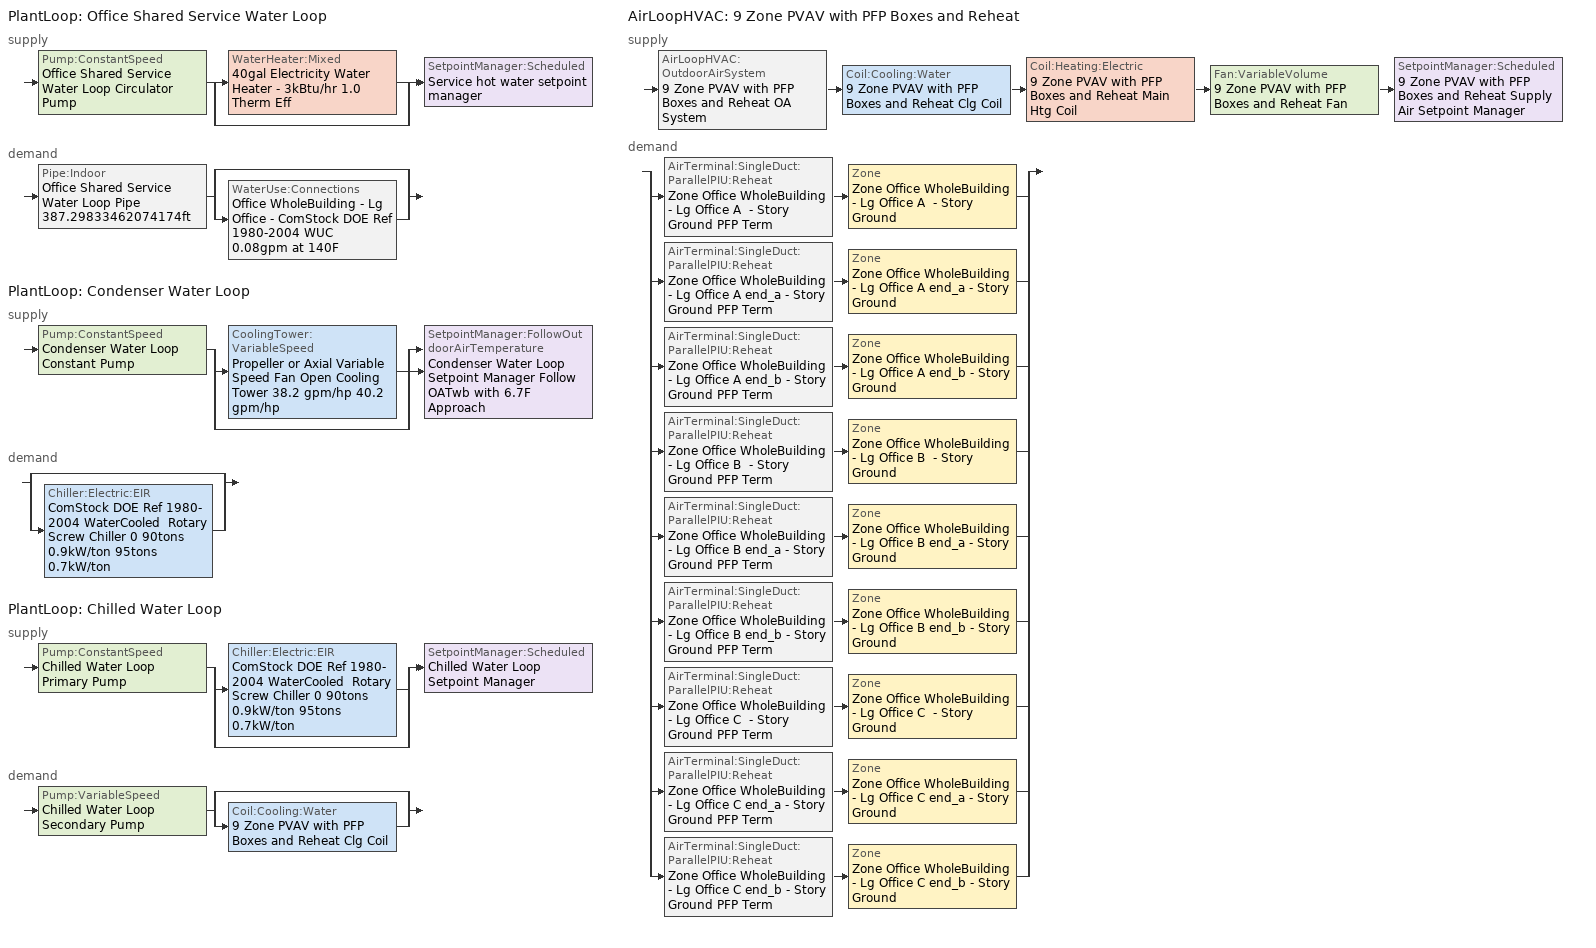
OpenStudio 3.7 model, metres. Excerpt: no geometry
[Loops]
PlantLoop 'Office Shared Service Water Loop'
 supply: Pump:ConstantSpeed 'Office Shared Service Water Loop Circulator Pump' > split
  | WaterHeater:Mixed '40gal Electricity Water Heater - 3kBtu/hr 1.0 Therm Eff'
  | bypass
  join > SetpointManager:Scheduled 'Service hot water setpoint manager'
 demand: Pipe:Indoor 'Office Shared Service Water Loop Pipe 387.29833462074174ft' > split
  | bypass
  | WaterUse:Connections 'Office WholeBuilding - Lg Office - ComStock DOE Ref 1980-2004 WUC 0.08gpm at 140F'
PlantLoop 'Condenser Water Loop'
 supply: Pump:ConstantSpeed 'Condenser Water Loop Constant Pump' > split
  | CoolingTower:VariableSpeed 'Propeller or Axial Variable Speed Fan Open Cooling Tower 38.2 gpm/hp 40.2 gpm/hp'
  | bypass
  join > SetpointManager:FollowOutdoorAirTemperature 'Condenser Water Loop Setpoint Manager Follow OATwb with 6.7F Approach'
 demand: split
  | bypass
  | Chiller:Electric:EIR 'ComStock DOE Ref 1980-2004 WaterCooled  Rotary Screw Chiller 0 90tons 0.9kW/ton 95tons 0.7kW/ton'
PlantLoop 'Chilled Water Loop'
 supply: Pump:ConstantSpeed 'Chilled Water Loop Primary Pump' > split
  | Chiller:Electric:EIR 'ComStock DOE Ref 1980-2004 WaterCooled  Rotary Screw Chiller 0 90tons 0.9kW/ton 95tons 0.7kW/ton'
  | bypass
  join > SetpointManager:Scheduled 'Chilled Water Loop Setpoint Manager'
 demand: Pump:VariableSpeed 'Chilled Water Loop Secondary Pump' > split
  | bypass
  | Coil:Cooling:Water '9 Zone PVAV with PFP Boxes and Reheat Clg Coil'
AirLoopHVAC '9 Zone PVAV with PFP Boxes and Reheat'
 supply: AirLoopHVAC:OutdoorAirSystem '9 Zone PVAV with PFP Boxes and Reheat OA System' > Coil:Cooling:Water '9 Zone PVAV with PFP Boxes and Reheat Clg Coil' > Coil:Heating:Electric '9 Zone PVAV with PFP Boxes and Reheat Main Htg Coil' > Fan:VariableVolume '9 Zone PVAV with PFP Boxes and Reheat Fan' > SetpointManager:Scheduled '9 Zone PVAV with PFP Boxes and Reheat Supply Air Setpoint Manager'
 demand: split
  | AirTerminal:SingleDuct:ParallelPIU:Reheat 'Zone Office WholeBuilding - Lg Office A  - Story Ground PFP Term' > Zone 'Zone Office WholeBuilding - Lg Office A  - Story Ground'
  | AirTerminal:SingleDuct:ParallelPIU:Reheat 'Zone Office WholeBuilding - Lg Office A end_a - Story Ground PFP Term' > Zone 'Zone Office WholeBuilding - Lg Office A end_a - Story Ground'
  | AirTerminal:SingleDuct:ParallelPIU:Reheat 'Zone Office WholeBuilding - Lg Office A end_b - Story Ground PFP Term' > Zone 'Zone Office WholeBuilding - Lg Office A end_b - Story Ground'
  | AirTerminal:SingleDuct:ParallelPIU:Reheat 'Zone Office WholeBuilding - Lg Office B  - Story Ground PFP Term' > Zone 'Zone Office WholeBuilding - Lg Office B  - Story Ground'
  | AirTerminal:SingleDuct:ParallelPIU:Reheat 'Zone Office WholeBuilding - Lg Office B end_a - Story Ground PFP Term' > Zone 'Zone Office WholeBuilding - Lg Office B end_a - Story Ground'
  | AirTerminal:SingleDuct:ParallelPIU:Reheat 'Zone Office WholeBuilding - Lg Office B end_b - Story Ground PFP Term' > Zone 'Zone Office WholeBuilding - Lg Office B end_b - Story Ground'
  | AirTerminal:SingleDuct:ParallelPIU:Reheat 'Zone Office WholeBuilding - Lg Office C  - Story Ground PFP Term' > Zone 'Zone Office WholeBuilding - Lg Office C  - Story Ground'
  | AirTerminal:SingleDuct:ParallelPIU:Reheat 'Zone Office WholeBuilding - Lg Office C end_a - Story Ground PFP Term' > Zone 'Zone Office WholeBuilding - Lg Office C end_a - Story Ground'
  | AirTerminal:SingleDuct:ParallelPIU:Reheat 'Zone Office WholeBuilding - Lg Office C end_b - Story Ground PFP Term' > Zone 'Zone Office WholeBuilding - Lg Office C end_b - Story Ground'
[SizingPeriod:DesignDay] Barometric Pressure {Pa}=98710; Rain Indicator=No; Snow Indicator=No; Day of Month=21; Daylight Saving Time Indicator=No; Humidity Condition Type=Wetbulb; Dry-Bulb Temperature Range Modifier Type=DefaultMultipliers
Name | Maximum Dry-Bulb Temperature {C} | Daily Dry-Bulb Temperature Range {deltaC} | Wind Speed {m/s} | Wind Direction {deg} | Sky Clearness | Month | Day Type | Wetbulb or DewPoint at Maximum Dry-Bulb {C} | Solar Model Indicator | ASHRAE Clear Sky Optical Depth for Beam Irradiance | ASHRAE Clear Sky Optical Depth for Diffuse Irradiance
Fort Worth Alliance Ann Htg 99% Condns DB 1 | -3 | 0 | 3.2 | 0 | 0 | 1 | WinterDesignDay | -3 | ASHRAEClearSky
Fort Worth Alliance Ann Htg 99.6% Condns DB 1 | -5.3 | 0 | 3.2 | 0 | 0 | 1 | WinterDesignDay | -5.3 | ASHRAEClearSky
Fort Worth Alliance Ann Htg Wind 99% Condns WS=>MCDB 1 | 11.3 | 0 | 10.9 | 0 | 0 | 1 | WinterDesignDay | 11.3 | ASHRAEClearSky
Fort Worth Alliance April .4% Condns DB=>MCWB 1 | 32.1 | 11.9 | 4.2 | 170 |  | 4 | SummerDesignDay | 19.7 | ASHRAETau | 0.366 | 2.379
Fort Worth Alliance April .4% Condns WB=>MCDB 1 | 27.7 | 11.9 | 4.2 | 170 |  | 4 | SummerDesignDay | 23.5 | ASHRAETau | 0.366 | 2.379
Fort Worth Alliance August .4% Condns DB=>MCWB 1 | 41.1 | 12 | 4.2 | 170 |  | 8 | SummerDesignDay | 23.4 | ASHRAETau | 0.383 | 2.405
Fort Worth Alliance August .4% Condns WB=>MCDB 1 | 34.4 | 12 | 4.2 | 170 |  | 8 | SummerDesignDay | 26 | ASHRAETau | 0.383 | 2.405
Fort Worth Alliance December .4% Condns DB=>MCWB 1 | 25.9 | 11.9 | 4.2 | 170 |  | 12 | SummerDesignDay | 15.6 | ASHRAETau | 0.333 | 2.57
Fort Worth Alliance December .4% Condns WB=>MCDB 1 | 22 | 11.9 | 4.2 | 170 |  | 12 | SummerDesignDay | 19 | ASHRAETau | 0.333 | 2.57
Fort Worth Alliance February .4% Condns DB=>MCWB 1 | 27.3 | 11.8 | 4.2 | 170 |  | 2 | SummerDesignDay | 15.4 | ASHRAETau | 0.327 | 2.571
Fort Worth Alliance February .4% Condns WB=>MCDB 1 | 23 | 11.8 | 4.2 | 170 |  | 2 | SummerDesignDay | 19.4 | ASHRAETau | 0.327 | 2.571
Fort Worth Alliance January .4% Condns DB=>MCWB 1 | 26 | 12.1 | 4.2 | 170 |  | 1 | SummerDesignDay | 15 | ASHRAETau | 0.33 | 2.587
Fort Worth Alliance January .4% Condns WB=>MCDB 1 | 21.4 | 12.1 | 4.2 | 170 |  | 1 | SummerDesignDay | 18.9 | ASHRAETau | 0.33 | 2.587
Fort Worth Alliance July .4% Condns DB=>MCWB 1 | 40.1 | 11.6 | 4.2 | 170 |  | 7 | SummerDesignDay | 23.5 | ASHRAETau | 0.402 | 2.328
Fort Worth Alliance July .4% Condns WB=>MCDB 1 | 35.3 | 11.6 | 4.2 | 170 |  | 7 | SummerDesignDay | 26.4 | ASHRAETau | 0.402 | 2.328
Fort Worth Alliance June .4% Condns DB=>MCWB 1 | 37.9 | 11 | 4.2 | 170 |  | 6 | SummerDesignDay | 23.8 | ASHRAETau | 0.383 | 2.349
Fort Worth Alliance June .4% Condns WB=>MCDB 1 | 34 | 11 | 4.2 | 170 |  | 6 | SummerDesignDay | 26.6 | ASHRAETau | 0.383 | 2.349
Fort Worth Alliance March .4% Condns DB=>MCWB 1 | 29.1 | 11.8 | 4.2 | 170 |  | 3 | SummerDesignDay | 18.4 | ASHRAETau | 0.357 | 2.431
Fort Worth Alliance March .4% Condns WB=>MCDB 1 | 26.7 | 11.8 | 4.2 | 170 |  | 3 | SummerDesignDay | 20.9 | ASHRAETau | 0.357 | 2.431
Fort Worth Alliance May .4% Condns DB=>MCWB 1 | 35.9 | 10.7 | 4.2 | 170 |  | 5 | SummerDesignDay | 22.5 | ASHRAETau | 0.372 | 2.372
Fort Worth Alliance May .4% Condns WB=>MCDB 1 | 31.6 | 10.7 | 4.2 | 170 |  | 5 | SummerDesignDay | 25.6 | ASHRAETau | 0.372 | 2.372
Fort Worth Alliance November .4% Condns DB=>MCWB 1 | 28 | 11.9 | 4.2 | 170 |  | 11 | SummerDesignDay | 18.4 | ASHRAETau | 0.338 | 2.578
Fort Worth Alliance November .4% Condns WB=>MCDB 1 | 25.2 | 11.9 | 4.2 | 170 |  | 11 | SummerDesignDay | 21.3 | ASHRAETau | 0.338 | 2.578
Fort Worth Alliance October .4% Condns DB=>MCWB 1 | 33 | 12.6 | 4.2 | 170 |  | 10 | SummerDesignDay | 21 | ASHRAETau | 0.36 | 2.494
Fort Worth Alliance October .4% Condns WB=>MCDB 1 | 28.5 | 12.6 | 4.2 | 170 |  | 10 | SummerDesignDay | 24.1 | ASHRAETau | 0.36 | 2.494
Fort Worth Alliance September .4% Condns DB=>MCWB 1 | 38.9 | 12.3 | 4.2 | 170 |  | 9 | SummerDesignDay | 23.1 | ASHRAETau | 0.372 | 2.465
Fort Worth Alliance September .4% Condns WB=>MCDB 1 | 32.9 | 12.3 | 4.2 | 170 |  | 9 | SummerDesignDay | 25.5 | ASHRAETau | 0.372 | 2.465
[Construction]
Copper pipe 0.75in type L with 0.5in fiberglass batt: Fiberglass batt 0.5in, Copper pipe 0.75in type L
[Material] Roughness=Smooth; Thermal Absorptance=0.9; Solar Absorptance=0.7; Visible Absorptance=0.7
Name | Thickness {m} | Conductivity {W/m-K} | Density {kg/m3} | Specific Heat {J/kg-K}
Copper pipe 0.75in type L | 0.001143 | 386 | 8906.27 | 385.1856
Fiberglass batt 0.5in | 0.0127 | 0.0663448 | 11.2129 | 837.36
[Sizing:Zone] Zone Cooling Design Supply Air Temperature Input Method=SupplyAirTemperature; Zone Cooling Design Supply Air Temperature {C}=12.7778; Zone Cooling Design Supply Air Temperature Difference {deltaC}=11.11; Zone Heating Design Supply Air Temperature Input Method=SupplyAirTemperature; Zone Heating Design Supply Air Temperature {C}=40; Zone Heating Design Supply Air Temperature Difference {deltaC}=11.11; Zone Cooling Design Supply Air Humidity Ratio {kg-H2O/kg-air}=0.0085; Zone Heating Design Supply Air Humidity Ratio {kg-H2O/kg-air}=0.008; Cooling Design Air Flow Method=DesignDay; Heating Design Air Flow Method=DesignDay; Account for Dedicated Outdoor Air System=No; Dedicated Outdoor Air System Control Strategy=NeutralSupplyAir; Dedicated Outdoor Air Low Setpoint Temperature for Design {C}=autosize; Dedicated Outdoor Air High Setpoint Temperature for Design {C}=autosize; Zone Load Sizing Method=Sensible Load Only No Latent Load; Zone Latent Cooling Design Supply Air Humidity Ratio Input Method=HumidityRatioDifference; Zone Cooling Design Supply Air Humidity Ratio Difference {kgWater/kgDryAir}=0.005; Zone Latent Heating Design Supply Air Humidity Ratio Input Method=HumidityRatioDifference; Zone Humidification Design Supply Air Humidity Ratio Difference {kgWater/kgDryAir}=0.005
Zone Office WholeBuilding - Lg Office A end_a - Story Ground; Zone Office WholeBuilding - Lg Office B end_a - Story Ground; Zone Office WholeBuilding - Lg Office C end_a - Story Ground; Zone Office WholeBuilding - Lg Office A  - Story Ground; Zone Office WholeBuilding - Lg Office B  - Story Ground; Zone Office WholeBuilding - Lg Office C  - Story Ground; Zone Office WholeBuilding - Lg Office A end_b - Story Ground; Zone Office WholeBuilding - Lg Office B end_b - Story Ground; Zone Office WholeBuilding - Lg Office C end_b - Story Ground
[Zone equipment]
Zone Office WholeBuilding - Lg Office A end_a - Story Ground: Zone Office WholeBuilding - Lg Office A end_a - Story Ground PFP Term
Zone Office WholeBuilding - Lg Office B end_a - Story Ground: Zone Office WholeBuilding - Lg Office B end_a - Story Ground PFP Term
Zone Office WholeBuilding - Lg Office C end_a - Story Ground: Zone Office WholeBuilding - Lg Office C end_a - Story Ground PFP Term
Zone Office WholeBuilding - Lg Office A  - Story Ground: Zone Office WholeBuilding - Lg Office A  - Story Ground PFP Term
Zone Office WholeBuilding - Lg Office B  - Story Ground: Zone Office WholeBuilding - Lg Office B  - Story Ground PFP Term
Zone Office WholeBuilding - Lg Office C  - Story Ground: Zone Office WholeBuilding - Lg Office C  - Story Ground PFP Term
Zone Office WholeBuilding - Lg Office A end_b - Story Ground: Zone Office WholeBuilding - Lg Office A end_b - Story Ground PFP Term
Zone Office WholeBuilding - Lg Office B end_b - Story Ground: Zone Office WholeBuilding - Lg Office B end_b - Story Ground PFP Term
Zone Office WholeBuilding - Lg Office C end_b - Story Ground: Zone Office WholeBuilding - Lg Office C end_b - Story Ground PFP Term
[WaterUse:Connections]
Office WholeBuilding - Lg Office - ComStock DOE Ref 1980-2004 WUC 0.08gpm at 140F: Drain Water Heat Exchanger Type=None; Drain Water Heat Exchanger Destination=Plant; Water Use Equipment Name 1=Office WholeBuilding - Lg Office - ComStock DOE Ref 1980-2004 Service Water Use 0.08gpm at 140F
[WaterUse:Equipment:Definition]
Office WholeBuilding - Lg Office - ComStock DOE Ref 1980-2004 Service Water Use Def 0.08gpm: Peak Flow Rate {m3/s}=5.0536e-06; Target Temperature Schedule=Mixed Water At Faucet Temp - 140F; Sensible Fraction Schedule=Fraction Sensible - 0.2; Latent Fraction Schedule=Fraction Latent - 0.05
[WaterUse:Equipment]
Office WholeBuilding - Lg Office - ComStock DOE Ref 1980-2004 Service Water Use 0.08gpm at 140F: Water Use Equipment Definition=Office WholeBuilding - Lg Office - ComStock DOE Ref 1980-2004 Service Water Use Def 0.08gpm; Flow Rate Fraction Schedule=OfficeLarge BLDG_SWH_SCH
[PlantLoop] Glycol Concentration=0; Plant Loop Volume {m3}=Autocalculate; Load Distribution Scheme=Optimal
Name | Maximum Loop Temperature {C} | Minimum Loop Temperature {C} | Common Pipe Simulation
Office Shared Service Water Loop | 60 | 10
Condenser Water Loop | 80 | 5
Chilled Water Loop | 40 | 1 | CommonPipe
[Sizing:Plant]
Name | Loop Type | Design Loop Exit Temperature {C} | Loop Design Temperature Difference {deltaC} | Sizing Option | Zone Timesteps in Averaging Window | Coincident Sizing Factor Mode
Office Shared Service Water Loop | Heating | 60 | 5 | NonCoincident | 1 | None
Condenser Water Loop | Condenser | 29.4444 | 5.55556 | Coincident | 6 | GlobalCoolingSizingFactor
Chilled Water Loop | Cooling | 6.66667 | 5.61111 | NonCoincident | 1 | None
[SetpointManager:Scheduled] Control Variable=Temperature
Name | Schedule | Setpoint Node or NodeList
Service hot water setpoint manager | Service Water Loop Temp - 140F | Office Shared Service Water Loop Supply Outlet Node
Chilled Water Loop Setpoint Manager | Chilled Water Loop Temp - 44F | Chilled Water Loop Supply Outlet Node
9 Zone PVAV with PFP Boxes and Reheat Supply Air Setpoint Manager | Supply Air Temp - 55.0F | 9 Zone PVAV with PFP Boxes and Reheat Supply Outlet Node
[Pump:ConstantSpeed] Rated Flow Rate {m3/s}=autosize; Rated Power Consumption {W}=autosize; Fraction of Motor Inefficiencies to Fluid Stream=0; Pump Control Type=Intermittent; Design Power Sizing Method=PowerPerFlowPerPressure; Design Electric Power per Unit Flow Rate {W/(m3/s)}=348701.1; Design Shaft Power per Unit Flow Rate per Unit Head {W-s/m3-Pa}=1.28205
Name | Rated Pump Head {Pa} | Motor Efficiency
Office Shared Service Water Loop Circulator Pump | 29890.7 | 0.7
Condenser Water Loop Constant Pump | 148557 | 0.917
Chilled Water Loop Primary Pump | 44836 | 0.865
[WaterHeater:Mixed]
40gal Electricity Water Heater - 3kBtu/hr 1.0 Therm Eff: Tank Volume {m3}=0.151416; Setpoint Temperature Schedule=Service Water Loop Temp - 140F; Deadband Temperature Difference {deltaC}=2; Maximum Temperature Limit {C}=60; Heater Control Type=Cycle; Heater Maximum Capacity {W}=843; Heater Fuel Type=Electricity; Heater Thermal Efficiency=1; Off Cycle Parasitic Fuel Consumption Rate {W}=0; Off Cycle Parasitic Fuel Type=Electricity; Off Cycle Parasitic Heat Fraction to Tank=0; On Cycle Parasitic Fuel Consumption Rate {W}=0; On Cycle Parasitic Fuel Type=Electricity; On Cycle Parasitic Heat Fraction to Tank=0; Ambient Temperature Indicator=Schedule; Ambient Temperature Schedule=Water Heater Ambient Temp Schedule - 70.0f; Off Cycle Loss Coefficient to Ambient Temperature {W/K}=1.87331; On Cycle Loss Coefficient to Ambient Temperature {W/K}=1.87331; Use Side Effectiveness=1; Source Side Effectiveness=1; Use Side Design Flow Rate {m3/s}=autosize; Source Side Design Flow Rate {m3/s}=autosize; Indirect Water Heating Recovery Time {hr}=1.5; Source Side Flow Control Mode=IndirectHeatPrimarySetpoint
[WaterHeater:Sizing]
40gal Electricity Water Heater - 3kBtu/hr 1.0 Therm Eff: Design Mode=PeakDraw; Time Storage Can Meet Peak Draw {hr}=0.538503; Time for Tank Recovery {hr}=0; Nominal Tank Volume for Autosizing Plant Connections {m3}=1
[Pipe:Indoor]
Office Shared Service Water Loop Pipe 387.29833462074174ft: Construction=Copper pipe 0.75in type L with 0.5in fiberglass batt; Environment Type=Schedule; Ambient Temperature Schedule=Temporary Pipe Indoor Ambient Temp 95.0F; Ambient Air Velocity Schedule=Office Shared Service Water Loop Piping Air Velocity - 0.67mph; Pipe Inside Diameter {m}=0.019939; Pipe Length {m}=118.049
[SetpointManager:FollowOutdoorAirTemperature]
Condenser Water Loop Setpoint Manager Follow OATwb with 6.7F Approach: Control Variable=Temperature; Reference Temperature Type=OutdoorAirWetBulb; Offset Temperature Difference {deltaC}=3.74444; Maximum Setpoint Temperature {C}=29.4444; Minimum Setpoint Temperature {C}=21.1111; Setpoint Node or NodeList=Condenser Water Loop Supply Outlet Node
[CoolingTower:VariableSpeed]
Propeller or Axial Variable Speed Fan Open Cooling Tower 38.2 gpm/hp 40.2 gpm/hp: Model Type=CoolToolsCrossFlow; Design Inlet Air Wet-Bulb Temperature {C}=25.7; Design Approach Temperature {deltaC}=3.74444; Design Range Temperature {deltaC}=5.55556; Design Water Flow Rate {m3/s}=autosize; Design Air Flow Rate {m3/s}=autosize; Design Fan Power {W}=6993.62; Fan Power Ratio Function of Air Flow Rate Ratio Curve=VSD-TWR-FAN-FPLR; Minimum Air Flow Rate Ratio=0.2; Fraction of Tower Capacity in Free Convection Regime=0.125; Basin Heater Capacity {W/K}=0; Basin Heater Setpoint Temperature {C}=2; Evaporation Loss Mode=SaturatedExit; Evaporation Loss Factor {percent/K}=0.2; Drift Loss Percent {percent}=0.008; Blowdown Calculation Mode=ConcentrationRatio; Blowdown Concentration Ratio=3; Number of Cells=1; Cell Control=MaximalCell; Sizing Factor=1
[Pump:VariableSpeed]
Chilled Water Loop Secondary Pump: Rated Pump Head {Pa}=134508; Motor Efficiency=0.895; Fraction of Motor Inefficiencies to Fluid Stream=0; Coefficient 1 of the Part Load Performance Curve=0; Coefficient 2 of the Part Load Performance Curve=0.5726; Coefficient 3 of the Part Load Performance Curve=-0.301; Coefficient 4 of the Part Load Performance Curve=0.7347; Pump Control Type=Intermittent; Skin Loss Radiative Fraction=0.5; Design Power Sizing Method=PowerPerFlowPerPressure; Design Electric Power per Unit Flow Rate {W/(m3/s)}=348701.1; Design Shaft Power per Unit Flow Rate per Unit Head {W-s/m3-Pa}=1.28205; Design Minimum Flow Rate Fraction=0
[Chiller:Electric:EIR]
ComStock DOE Ref 1980-2004 WaterCooled  Rotary Screw Chiller 0 90tons 0.9kW/ton 95tons 0.7kW/ton: Reference Capacity {W}=Autosize; Reference COP {W/W}=4.88472; Reference Leaving Chilled Water Temperature {C}=6.66667; Reference Entering Condenser Fluid Temperature {C}=35; Reference Chilled Water Flow Rate {m3/s}=Autosize; Cooling Capacity Function of Temperature Curve=ChlrWtrPosDispPathAAllQRatio_fTchwsTcwsSI; Electric Input to Cooling Output Ratio Function of Temperature Curve=ChlrWtrPosDispPathAAllEIRRatio_fTchwsTcwsSI; Electric Input to Cooling Output Ratio Function of Part Load Ratio Curve=ChlrWtrPosDispPathAAllEIRRatio_fQRatio; Minimum Part Load Ratio=0.15; Maximum Part Load Ratio=1; Optimum Part Load Ratio=1; Minimum Unloading Ratio=0.25; Condenser Type=WaterCooled; Leaving Chilled Water Lower Temperature Limit {C}=2.22222; Chiller Flow Mode=ConstantFlow; Design Heat Recovery Water Flow Rate {m3/s}=Autosize; Sizing Factor=1; Basin Heater Capacity {W/K}=0; Basin Heater Setpoint Temperature {C}=10; Condenser Heat Recovery Relative Capacity Fraction=1
[AirLoopHVAC]
9 Zone PVAV with PFP Boxes and Reheat: Availability Schedule=9 Zone PVAV with PFP Boxes and Reheat_constant_night_fan_schedule; Design Supply Air Flow Rate {m3/s}=autosize; Design Return Air Flow Fraction of Supply Air Flow=1
[Sizing:System]
9 Zone PVAV with PFP Boxes and Reheat: Type of Load to Size On=Sensible; Design Outdoor Air Flow Rate {m3/s}=Autosize; Central Heating Maximum System Air Flow Ratio=0.3; Preheat Design Temperature {C}=7.22222; Preheat Design Humidity Ratio {kg-H2O/kg-Air}=0.008; Precool Design Temperature {C}=12.7778; Precool Design Humidity Ratio {kg-H2O/kg-Air}=0.008; Central Cooling Design Supply Air Temperature {C}=12.7778; Central Heating Design Supply Air Temperature {C}=12.7778; Sizing Option=Coincident; 100% Outdoor Air in Cooling=No; 100% Outdoor Air in Heating=No; Central Cooling Design Supply Air Humidity Ratio {kg-H2O/kg-Air}=0.0085; Central Heating Design Supply Air Humidity Ratio {kg-H2O/kg-Air}=0.008; Cooling Design Air Flow Method=DesignDay; Heating Design Air Flow Method=DesignDay; System Outdoor Air Method=ZoneSum; Zone Maximum Outdoor Air Fraction=1; Cooling Supply Air Flow Rate Per Floor Area {m3/s-m2}=0.00996765; Cooling Fraction of Autosized Cooling Supply Air Flow Rate=1; Cooling Supply Air Flow Rate Per Unit Cooling Capacity {m3/s-W}=3.94755e-05; Heating Supply Air Flow Rate Per Floor Area {m3/s-m2}=0.00996765; Heating Fraction of Autosized Heating Supply Air Flow Rate=1; Heating Fraction of Autosized Cooling Supply Air Flow Rate=1; Heating Supply Air Flow Rate Per Unit Heating Capacity {m3/s-W}=3.15882e-05; Cooling Design Capacity Method=CoolingDesignCapacity; Cooling Design Capacity {W}=autosize; Cooling Design Capacity Per Floor Area {W/m2}=234.7; Fraction of Autosized Cooling Design Capacity=1; Heating Design Capacity Method=HeatingDesignCapacity; Heating Design Capacity {W}=autosize; Heating Design Capacity Per Floor Area {W/m2}=157; Fraction of Autosized Heating Design Capacity=1; Central Cooling Capacity Control Method=OnOff; Occupant Diversity=autosize
[Fan:VariableVolume]
9 Zone PVAV with PFP Boxes and Reheat Fan: Availability Schedule=Always On Discrete; Fan Total Efficiency=0.61425; Pressure Rise {Pa}=1389.92; Maximum Flow Rate {m3/s}=Autosize; Fan Power Minimum Flow Rate Input Method=Fraction; Fan Power Minimum Flow Fraction=0.25; Fan Power Minimum Air Flow Rate {m3/s}=0; Motor Efficiency=0.945; Motor In Airstream Fraction=1; Fan Power Coefficient 1=0.04076; Fan Power Coefficient 2=0.0881; Fan Power Coefficient 3=-0.0729; Fan Power Coefficient 4=0.9437; Fan Power Coefficient 5=0
[Coil:Heating:Electric] Availability Schedule=Always On Discrete; Efficiency=1
9 Zone PVAV with PFP Boxes and Reheat Main Htg Coil; Zone Office WholeBuilding - Lg Office A  - Story Ground Electric Reheat Coil; Zone Office WholeBuilding - Lg Office A end_a - Story Ground Electric Reheat Coil; Zone Office WholeBuilding - Lg Office A end_b - Story Ground Electric Reheat Coil; Zone Office WholeBuilding - Lg Office B  - Story Ground Electric Reheat Coil; Zone Office WholeBuilding - Lg Office B end_a - Story Ground Electric Reheat Coil; Zone Office WholeBuilding - Lg Office B end_b - Story Ground Electric Reheat Coil; Zone Office WholeBuilding - Lg Office C  - Story Ground Electric Reheat Coil; Zone Office WholeBuilding - Lg Office C end_a - Story Ground Electric Reheat Coil; Zone Office WholeBuilding - Lg Office C end_b - Story Ground Electric Reheat Coil
[Coil:Cooling:Water]
9 Zone PVAV with PFP Boxes and Reheat Clg Coil: Availability Schedule=Always On Discrete; Design Inlet Water Temperature {C}=Autosize; Heat Exchanger Configuration=CrossFlow
[Controller:WaterCoil]
9 Zone PVAV with PFP Boxes and Reheat Clg Coil Controller: Water Coil=9 Zone PVAV with PFP Boxes and Reheat Clg Coil; Action=Reverse; Minimum Actuated Flow {m3/s}=0
[Controller:OutdoorAir]
9 Zone PVAV with PFP Boxes and Reheat OA Controller: Minimum Outdoor Air Flow Rate {m3/s}=autosize; Maximum Outdoor Air Flow Rate {m3/s}=Autosize; Economizer Control Type=DifferentialEnthalpy; Economizer Control Action Type=ModulateFlow; Lockout Type=LockoutWithHeating; Minimum Limit Type=FixedMinimum; Minimum Outdoor Air Schedule=9 Zone PVAV with PFP Boxes and Reheat_night_ventcycle_schedule; Controller Mechanical Ventilation=9 Zone PVAV with PFP Boxes and Reheat Vent Controller; High Humidity Control=No; Heat Recovery Bypass Control Type=BypassWhenOAFlowGreaterThanMinimum; Economizer Operation Staging=InterlockedWithMechanicalCooling
[Controller:MechanicalVentilation]
9 Zone PVAV with PFP Boxes and Reheat Vent Controller: Availability Schedule=Always On Discrete; System Outdoor Air Method=ZoneSum
[AirLoopHVAC:OutdoorAirSystem]
9 Zone PVAV with PFP Boxes and Reheat OA System: Controller=9 Zone PVAV with PFP Boxes and Reheat OA Controller
[AvailabilityManager:NightCycle]
Availability Manager Night Cycle 1: Applicability Schedule=Always On Discrete; Control Type=CycleOnAnyCoolingOrHeatingZone; Thermostat Tolerance {deltaC}=1; Cycling Run Time {s}=3600
[Fan:ConstantVolume] Availability Schedule=9 Zone PVAV with PFP Boxes and Reheat_constant_night_fan_schedule; Fan Total Efficiency=0.4675; Pressure Rise {Pa}=0; Maximum Flow Rate {m3/s}=AutoSize; Motor Efficiency=0.85; Motor In Airstream Fraction=1
Zone Office WholeBuilding - Lg Office A  - Story Ground PFP Term Fan; Zone Office WholeBuilding - Lg Office A end_a - Story Ground PFP Term Fan; Zone Office WholeBuilding - Lg Office A end_b - Story Ground PFP Term Fan; Zone Office WholeBuilding - Lg Office B  - Story Ground PFP Term Fan; Zone Office WholeBuilding - Lg Office B end_a - Story Ground PFP Term Fan; Zone Office WholeBuilding - Lg Office B end_b - Story Ground PFP Term Fan; Zone Office WholeBuilding - Lg Office C  - Story Ground PFP Term Fan; Zone Office WholeBuilding - Lg Office C end_a - Story Ground PFP Term Fan; Zone Office WholeBuilding - Lg Office C end_b - Story Ground PFP Term Fan
[AirTerminal:SingleDuct:ParallelPIU:Reheat] Availability Schedule=Always On Discrete; Maximum Primary Air Flow Rate {m3/s}=Autosize; Maximum Secondary Air Flow Rate {m3/s}=Autosize; Minimum Primary Air Flow Fraction=Autosize; Fan On Flow Fraction=Autosize; Maximum Hot Water or Steam Flow Rate {m3/s}=Autosize; Minimum Hot Water or Steam Flow Rate {m3/s}=0; Convergence Tolerance=0.001
Name | Fan | Reheat Coil
Zone Office WholeBuilding - Lg Office A  - Story Ground PFP Term | Zone Office WholeBuilding - Lg Office A  - Story Ground PFP Term Fan | Zone Office WholeBuilding - Lg Office A  - Story Ground Electric Reheat Coil
Zone Office WholeBuilding - Lg Office A end_a - Story Ground PFP Term | Zone Office WholeBuilding - Lg Office A end_a - Story Ground PFP Term Fan | Zone Office WholeBuilding - Lg Office A end_a - Story Ground Electric Reheat Coil
Zone Office WholeBuilding - Lg Office A end_b - Story Ground PFP Term | Zone Office WholeBuilding - Lg Office A end_b - Story Ground PFP Term Fan | Zone Office WholeBuilding - Lg Office A end_b - Story Ground Electric Reheat Coil
Zone Office WholeBuilding - Lg Office B  - Story Ground PFP Term | Zone Office WholeBuilding - Lg Office B  - Story Ground PFP Term Fan | Zone Office WholeBuilding - Lg Office B  - Story Ground Electric Reheat Coil
Zone Office WholeBuilding - Lg Office B end_a - Story Ground PFP Term | Zone Office WholeBuilding - Lg Office B end_a - Story Ground PFP Term Fan | Zone Office WholeBuilding - Lg Office B end_a - Story Ground Electric Reheat Coil
Zone Office WholeBuilding - Lg Office B end_b - Story Ground PFP Term | Zone Office WholeBuilding - Lg Office B end_b - Story Ground PFP Term Fan | Zone Office WholeBuilding - Lg Office B end_b - Story Ground Electric Reheat Coil
Zone Office WholeBuilding - Lg Office C  - Story Ground PFP Term | Zone Office WholeBuilding - Lg Office C  - Story Ground PFP Term Fan | Zone Office WholeBuilding - Lg Office C  - Story Ground Electric Reheat Coil
Zone Office WholeBuilding - Lg Office C end_a - Story Ground PFP Term | Zone Office WholeBuilding - Lg Office C end_a - Story Ground PFP Term Fan | Zone Office WholeBuilding - Lg Office C end_a - Story Ground Electric Reheat Coil
Zone Office WholeBuilding - Lg Office C end_b - Story Ground PFP Term | Zone Office WholeBuilding - Lg Office C end_b - Story Ground PFP Term Fan | Zone Office WholeBuilding - Lg Office C end_b - Story Ground Electric Reheat Coil
[HeatExchanger:AirToAir:SensibleAndLatent]
9 Zone PVAV with PFP Boxes and Reheat ERV: Availability Schedule=Always On Discrete; Nominal Supply Air Flow Rate {m3/s}=autosize; Sensible Effectiveness at 100% Heating Air Flow=0.5; Latent Effectiveness at 100% Heating Air Flow=0.5; Sensible Effectiveness at 75% Heating Air Flow=0.5; Latent Effectiveness at 75% Heating Air Flow=0.5; Sensible Effectiveness at 100% Cooling Air Flow=0.5; Latent Effectiveness at 100% Cooling Air Flow=0.5; Sensible Effectiveness at 75% Cooling Air Flow=0.5; Latent Effectiveness at 75% Cooling Air Flow=0.5; Nominal Electric Power {W}=1319.83; Supply Air Outlet Temperature Control=Yes; Heat Exchanger Type=Rotary; Frost Control Type=ExhaustOnly; Threshold Temperature {C}=-23.3; Initial Defrost Time Fraction=0.167; Rate of Defrost Time Fraction Increase {1/K}=1.44; Economizer Lockout=Yes
[SetpointManager:OutdoorAirPretreat]
Setpoint Manager Outdoor Air Pretreat 1: Minimum Setpoint Temperature {C}=-99; Maximum Setpoint Temperature {C}=99; Minimum Setpoint Humidity Ratio {kgWater/kgDryAir}=1e-05; Maximum Setpoint Humidity Ratio {kgWater/kgDryAir}=1
[EnergyManagementSystem:Sensor]
OAT: Output Variable or Output Meter Index Key=Environment; Output Variable or Output Meter=Site Outdoor Air Drybulb Temperature
[EnergyManagementSystem:Actuator] Actuated Component Type=Schedule:Year; Actuated Component Control Type=Schedule Value
Name | Actuated Component
SYS9ZonePVAVwithPFPBoxesandReheatHtgSch0 | Large Office HtgSetp
SYS9ZonePVAVwithPFPBoxesandReheatClgSch0 | Large Office ClgSetp
[EnergyManagementSystem:Program]
SYS9ZonePVAVwithPFPBoxesandReheatOptimumStartProg0: IF DaylightSavings==0 && DayOfWeek>1 && Hour==5 && OAT<23.9 && OAT>1.7; SET SYS9ZonePVAVwithPFPBoxesandReheatClgSch0 = 29.4; SET SYS9ZonePVAVwithPFPBoxesandReheatHtgSch0 = 15.6; ELSEIF DaylightSavings==0 && DayOfWeek==1 && Hour==7 && OAT<23.9 && OAT>1.7; SET SYS9ZonePVAVwithPFPBoxesandReheatClgSch0 = 29.4; SET SYS9ZonePVAVwithPFPBoxesandReheatHtgSch0 = 15.6; ELSEIF DaylightSavings==1 && DayOfWeek>1 && Hour==4 && OAT<23.9 && OAT>1.7; SET SYS9ZonePVAVwithPFPBoxesandReheatClgSch0 = 29.4; SET SYS9ZonePVAVwithPFPBoxesandReheatHtgSch0 = 15.6; ELSEIF DaylightSavings==1 && DayOfWeek==1 && Hour==6 && OAT<23.9 && OAT>1.7; SET SYS9ZonePVAVwithPFPBoxesandReheatClgSch0 = 29.4; SET SYS9ZonePVAVwithPFPBoxesandReheatHtgSch0 = 15.6; ELSE; SET SYS9ZonePVAVwithPFPBoxesandReheatClgSch0 = NULL; SET SYS9ZonePVAVwithPFPBoxesandReheatHtgSch0 = NULL; ENDIF
[EnergyManagementSystem:ProgramCallingManager]
SYS9ZonePVAVwithPFPBoxesandReheatOptimumStartCallingManager0: BeginTimestepBeforePredictor; SYS9ZonePVAVwithPFPBoxesandReheatOptimumStartProg0
[Schedule:Ruleset]
Name | Default Day Schedule | Summer Design Day Schedule | Winter Design Day Schedule
OfficeLarge BLDG_SWH_SCH | OfficeLarge BLDG_SWH_SCH Default | OfficeLarge BLDG_SWH_SCH Summer Design Day | OfficeLarge BLDG_SWH_SCH Winter Design Day
Fraction Sensible - 0.2 | Fraction Sensible - 0.2 Default
Fraction Latent - 0.05 | Fraction Latent - 0.05 Default
Mixed Water At Faucet Temp - 140F | Mixed Water At Faucet Temp - 140F Default
Service Water Loop Temp - 140F | Service Water Loop Temp - 140F Default
Water Heater Ambient Temp Schedule - 70.0f | Water Heater Ambient Temp Schedule - 70.0f Default
Office Shared Service Water Loop Piping Air Velocity - 0.67mph | Office Shared Service Water Loop Piping Air Velocity - 0.67mph Default
Large Office HtgSetp | Large Office HtgSetp Default | Schedule Day 5 | Schedule Day 6
Large Office ClgSetp | Large Office ClgSetp Default | Schedule Day 2 | Schedule Day 3
Chilled Water Loop Temp - 44F | Chilled Water Loop Temp - 44F Default
Supply Air Temp - 55.0F | Supply Air Temp - 55.0F Default
[Schedule:Day]
OfficeLarge BLDG_SWH_SCH Default: Yes, 0, 45, 0.04, 1, 0, 0.0475, 1, 15, 0.055, 1, 30, 0.0625, 1, 45, 0.07, 2, 0, 0.0625, 2, 15, 0.055, 2, 30, 0.0475, 2, 45, 0.04, 3, 15, 0.04, 16, 45, 0.06, 17, 0, 0.0675, 17, 15, 0.075, 17, 30, 0.0825, 17, 45, 0.09, 18, 0, 0.0825, 18, 15, 0.075, 18, 30, 0.0675, 18, 45, 0.06, 19, 0, 0.055, 19, 15, 0.05, 19, 30, 0.045, 19, 45, 0.04, 24, 0, 0.04
OfficeLarge BLDG_SWH_SCH Summer Design Day: 6, 0, 0, 7, 0, 0.07, 8, 0, 0.19, 9, 0, 0.35, 10, 0, 0.38, 11, 0, 0.39, 12, 0, 0.47, 13, 0, 0.57, 14, 0, 0.54, 15, 0, 0.34, 16, 0, 0.33, 17, 0, 0.44, 18, 0, 0.26, 19, 0, 0.21, 20, 0, 0.15, 21, 0, 0.17, 22, 0, 0.08, 24, 0, 0.05
OfficeLarge BLDG_SWH_SCH SmrDsn|Wkdy Day: Yes, 2, 15, 0, 2, 30, 0.0175, 2, 45, 0.035, 3, 0, 0.0525, 3, 15, 0.07, 3, 30, 0.1, 3, 45, 0.13, 4, 0, 0.16, 4, 15, 0.19, 4, 30, 0.23, 4, 45, 0.27, 5, 0, 0.31, 5, 15, 0.35, 5, 30, 0.3575, 5, 45, 0.365, 6, 0, 0.3725, 6, 15, 0.38, 6, 30, 0.3825, 6, 45, 0.385, 7, 0, 0.3875, 7, 15, 0.39, 7, 30, 0.416667, 7, 45, 0.443333, 8, 0, 0.47, 8, 15, 0.495, 8, 30, 0.52, 8, 45, 0.545, 9, 0, 0.57, 9, 15, 0.5625, 9, 30, 0.555, 9, 45, 0.5475, 10, 0, 0.54, 10, 15, 0.49, 10, 30, 0.44, 10, 45, 0.39, 11, 0, 0.34, 11, 15, 0.3375, 11, 30, 0.335, 11, 45, 0.3325, 12, 0, 0.33, 12, 15, 0.3575, 12, 30, 0.385, 12, 45, 0.4125, 13, 0, 0.44, 13, 15, 0.38, 13, 30, 0.32, 13, 45, 0.26, 14, 0, 0.2475, 14, 15, 0.235, 14, 30, 0.2225, 14, 45, 0.21, 15, 0, 0.195, 15, 15, 0.18, 15, 30, 0.165, 15, 45, 0.15, 16, 0, 0.155, 16, 15, 0.16, 16, 30, 0.165, 16, 45, 0.17, 17, 0, 0.1475, 17, 15, 0.125, 17, 30, 0.1025, 17, 45, 0.08, 18, 0, 0.0725, 18, 15, 0.065, 18, 30, 0.0575, 18, 45, 0.05, 19, 15, 0.05, 19, 30, 0.04375, 19, 45, 0.0375, 20, 0, 0.03125, 20, 15, 0.025, 20, 30, 0.01875, 20, 45, 0.0125, 21, 0, 0.00625, 21, 15, 0, 24, 0, 0
OfficeLarge BLDG_SWH_SCH Winter Design Day: 6, 0, 0, 7, 0, 0.07, 8, 0, 0.11, 9, 0, 0.15, 10, 0, 0.21, 11, 0, 0.19, 12, 0, 0.23, 13, 0, 0.2, 14, 0, 0.19, 15, 0, 0.15, 16, 0, 0.13, 17, 0, 0.14, 21, 0, 0.07, 22, 0, 0.09, 24, 0, 0.05
OfficeLarge BLDG_SWH_SCH WntrDsn|Sat Day: Yes, 0, 15, 0.09, 1, 45, 0, 2, 0, 0.0175, 2, 15, 0.035, 2, 30, 0.0525, 2, 45, 0.07, 3, 0, 0.08, 3, 15, 0.09, 3, 30, 0.1, 3, 45, 0.11, 4, 0, 0.12, 4, 15, 0.13, 4, 30, 0.14, 4, 45, 0.15, 5, 0, 0.165, 5, 15, 0.18, 5, 30, 0.195, 5, 45, 0.21, 6, 0, 0.208824, 6, 15, 0.207647, 6, 30, 0.206471, 6, 45, 0.205294, 7, 0, 0.204118, 7, 15, 0.202941, 7, 30, 0.201765, 7, 45, 0.200588, 8, 0, 0.199412, 8, 15, 0.198235, 8, 30, 0.197059, 8, 45, 0.195882, 9, 0, 0.194706, 9, 15, 0.193529, 9, 30, 0.192353, 9, 45, 0.191176, 10, 0, 0.19, 10, 15, 0.2, 10, 30, 0.21, 10, 45, 0.22, 11, 0, 0.23, 11, 15, 0.2225, 11, 30, 0.215, 11, 45, 0.2075, 12, 0, 0.2, 12, 15, 0.199412, 12, 30, 0.198824, 12, 45, 0.198235, 13, 0, 0.197647, 13, 15, 0.197059, 13, 30, 0.196471, 13, 45, 0.195882, 14, 0, 0.195294, 14, 15, 0.194706, 14, 30, 0.194118, 14, 45, 0.193529, 15, 0, 0.192941, 15, 15, 0.192353, 15, 30, 0.191765, 15, 45, 0.191176, 16, 0, 0.190588, 16, 15, 0.19, 16, 30, 0.18, 16, 45, 0.17, 17, 0, 0.16, 17, 15, 0.15, 17, 30, 0.145, 17, 45, 0.14, 18, 0, 0.135, 18, 15, 0.13, 18, 30, 0.1325, 18, 45, 0.135, 19, 0, 0.1375, 19, 15, 0.14, 19, 30, 0.1225, 19, 45, 0.105, 20, 0, 0.0875, 20, 15, 0.07, 23, 15, 0.07, 23, 30, 0.075, 23, 45, 0.08, 24, 0, 0.05
Fraction Sensible - 0.2 Default: 24, 0, 0.2
Fraction Latent - 0.05 Default: 24, 0, 0.05
Mixed Water At Faucet Temp - 140F Default; Service Water Loop Temp - 140F Default: 24, 0, 60
Water Heater Ambient Temp Schedule - 70.0f Default: 24, 0, 21.1111
Office Shared Service Water Loop Piping Air Velocity - 0.67mph Default: 24, 0, 0.3
Large Office HtgSetp Default: Yes, 2, 45, 15.5556, 18, 15, 18.8889, 24, 0, 15.5556
Large Office HtgSetp Sat Day: Yes, 2, 15, 15.5556, 20, 45, 18.8889, 24, 0, 15.5556
Large Office HtgSetp SmrDsn|Sun Day: Yes, 4, 15, 15.5556, 24, 0, 15.5556
Large Office ClgSetp Default: Yes, 2, 45, 30, 18, 15, 26.1111, 24, 0, 30
Large Office ClgSetp Sat Day: Yes, 2, 15, 30, 20, 45, 26.1111, 24, 0, 30
Large Office ClgSetp WntrDsn|Sun Day: Yes, 4, 15, 30, 24, 0, 30
Chilled Water Loop Temp - 44F Default: 24, 0, 6.66667
Supply Air Temp - 55.0F Default; autogen Supply Air Temp - 55.0F 0_day_sch; autogen Supply Air Temp - 55.0F 1_day_sch: Yes, 24, 0, 12.7778
Schedule Day 2; Schedule Day 3: 24, 0, 26.1111
Schedule Day 5; Schedule Day 6: 24, 0, 18.8889
[Schedule:Rule]
Schedule Rule 12: Schedule Ruleset=OfficeLarge BLDG_SWH_SCH; Rule Order=1; Day Schedule=OfficeLarge BLDG_SWH_SCH SmrDsn|Wkdy Day; Apply Monday=Yes; Apply Tuesday=Yes; Apply Wednesday=Yes; Apply Thursday=Yes; Apply Friday=Yes; Date Specification Type=DateRange; Start Month=1; Start Day=1; End Month=12; End Day=31
Schedule Rule 13: Schedule Ruleset=OfficeLarge BLDG_SWH_SCH; Rule Order=0; Day Schedule=OfficeLarge BLDG_SWH_SCH WntrDsn|Sat Day; Date Specification Type=DateRange; Start Month=1; Start Day=1; End Month=12; End Day=31; Apply Saturday=Yes
Schedule Rule 14: Schedule Ruleset=Large Office HtgSetp; Rule Order=1; Day Schedule=Large Office HtgSetp Sat Day; Date Specification Type=DateRange; Start Month=1; Start Day=1; End Month=12; End Day=31; Apply Saturday=Yes
Schedule Rule 15: Schedule Ruleset=Large Office HtgSetp; Rule Order=0; Day Schedule=Large Office HtgSetp SmrDsn|Sun Day; Date Specification Type=DateRange; Start Month=1; Start Day=1; End Month=12; End Day=31; Apply Sunday=Yes
Schedule Rule 16: Schedule Ruleset=Large Office ClgSetp; Rule Order=1; Day Schedule=Large Office ClgSetp Sat Day; Date Specification Type=DateRange; Start Month=1; Start Day=1; End Month=12; End Day=31; Apply Saturday=Yes
Schedule Rule 17: Schedule Ruleset=Large Office ClgSetp; Rule Order=0; Day Schedule=Large Office ClgSetp WntrDsn|Sun Day; Date Specification Type=DateRange; Start Month=1; Start Day=1; End Month=12; End Day=31; Apply Sunday=Yes
autogen Supply Air Temp - 55.0F 0: Schedule Ruleset=Supply Air Temp - 55.0F; Rule Order=0; Day Schedule=autogen Supply Air Temp - 55.0F 0_day_sch; Apply Monday=Yes; Apply Tuesday=Yes; Apply Wednesday=Yes; Apply Thursday=Yes; Apply Friday=Yes; Date Specification Type=SpecificDates; Apply Saturday=Yes; Apply Sunday=Yes; Specific Month 1=1; Specific Day 1=6; Specific Month 2=1; Specific Day 2=13; Specific Month 3=1; Specific Day 3=20; Specific Month 4=1; Specific Day 4=27; Specific Month 5=2; Specific Day 5=3; Specific Month 6=2; Specific Day 6=10; Specific Month 7=2; Specific Day 7=17; Specific Month 8=2; Specific Day 8=24; Specific Month 9=3; Specific Day 9=3; Specific Month 10=3; Specific Day 10=10; Specific Month 11=3; Specific Day 11=17; Specific Month 12=3; Specific Day 12=24; Specific Month 13=3; Specific Day 13=31; Specific Month 14=4; Specific Day 14=7; Specific Month 15=4; Specific Day 15=14; Specific Month 16=4; Specific Day 16=21; Specific Month 17=4; Specific Day 17=28; Specific Month 18=5; Specific Day 18=5; Specific Month 19=5; Specific Day 19=12; Specific Month 20=5; Specific Day 20=19; Specific Month 21=5; Specific Day 21=26; Specific Month 22=6; Specific Day 22=2; Specific Month 23=6; Specific Day 23=9; Specific Month 24=6; Specific Day 24=16; Specific Month 25=6; Specific Day 25=23; Specific Month 26=6; Specific Day 26=30; Specific Month 27=7; Specific Day 27=7; Specific Month 28=7; Specific Day 28=14; Specific Month 29=7; Specific Day 29=21; Specific Month 30=7; Specific Day 30=28; Specific Month 31=8; Specific Day 31=4; Specific Month 32=8; Specific Day 32=11; Specific Month 33=8; Specific Day 33=18; Specific Month 34=8; Specific Day 34=25; Specific Month 35=9; Specific Day 35=1; Specific Month 36=9; Specific Day 36=8; Specific Month 37=9; Specific Day 37=15; Specific Month 38=9; Specific Day 38=22; Specific Month 39=9; Specific Day 39=29; Specific Month 40=10; Specific Day 40=6; Specific Month 41=10; Specific Day 41=13; Specific Month 42=10; Specific Day 42=20; Specific Month 43=10; Specific Day 43=27; Specific Month 44=11; Specific Day 44=3; Specific Month 45=11; Specific Day 45=10; Specific Month 46=11; Specific Day 46=17; Specific Month 47=11; Specific Day 47=24; Specific Month 48=12; Specific Day 48=1; Specific Month 49=12; Specific Day 49=8; Specific Month 50=12; Specific Day 50=15; Specific Month 51=12; Specific Day 51=22; Specific Month 52=12; Specific Day 52=29
autogen Supply Air Temp - 55.0F 1: Schedule Ruleset=Supply Air Temp - 55.0F; Rule Order=1; Day Schedule=autogen Supply Air Temp - 55.0F 1_day_sch; Apply Monday=Yes; Apply Tuesday=Yes; Apply Wednesday=Yes; Apply Thursday=Yes; Apply Friday=Yes; Date Specification Type=SpecificDates; Apply Saturday=Yes; Apply Sunday=Yes; Specific Month 1=1; Specific Day 1=7; Specific Month 2=1; Specific Day 2=14; Specific Month 3=1; Specific Day 3=21; Specific Month 4=1; Specific Day 4=28; Specific Month 5=2; Specific Day 5=4; Specific Month 6=2; Specific Day 6=11; Specific Month 7=2; Specific Day 7=18; Specific Month 8=2; Specific Day 8=25; Specific Month 9=3; Specific Day 9=4; Specific Month 10=3; Specific Day 10=11; Specific Month 11=3; Specific Day 11=18; Specific Month 12=3; Specific Day 12=25; Specific Month 13=4; Specific Day 13=1; Specific Month 14=4; Specific Day 14=8; Specific Month 15=4; Specific Day 15=15; Specific Month 16=4; Specific Day 16=22; Specific Month 17=4; Specific Day 17=29; Specific Month 18=5; Specific Day 18=6; Specific Month 19=5; Specific Day 19=13; Specific Month 20=5; Specific Day 20=20; Specific Month 21=5; Specific Day 21=27; Specific Month 22=6; Specific Day 22=3; Specific Month 23=6; Specific Day 23=10; Specific Month 24=6; Specific Day 24=17; Specific Month 25=6; Specific Day 25=24; Specific Month 26=7; Specific Day 26=1; Specific Month 27=7; Specific Day 27=8; Specific Month 28=7; Specific Day 28=15; Specific Month 29=7; Specific Day 29=22; Specific Month 30=7; Specific Day 30=29; Specific Month 31=8; Specific Day 31=5; Specific Month 32=8; Specific Day 32=12; Specific Month 33=8; Specific Day 33=19; Specific Month 34=8; Specific Day 34=26; Specific Month 35=9; Specific Day 35=2; Specific Month 36=9; Specific Day 36=9; Specific Month 37=9; Specific Day 37=16; Specific Month 38=9; Specific Day 38=23; Specific Month 39=9; Specific Day 39=30; Specific Month 40=10; Specific Day 40=7; Specific Month 41=10; Specific Day 41=14; Specific Month 42=10; Specific Day 42=21; Specific Month 43=10; Specific Day 43=28; Specific Month 44=11; Specific Day 44=4; Specific Month 45=11; Specific Day 45=11; Specific Month 46=11; Specific Day 46=18; Specific Month 47=11; Specific Day 47=25; Specific Month 48=12; Specific Day 48=2; Specific Month 49=12; Specific Day 49=9; Specific Month 50=12; Specific Day 50=16; Specific Month 51=12; Specific Day 51=23; Specific Month 52=12; Specific Day 52=30
[Schedule:Constant]
Name | Value
Always On Discrete; 9 Zone PVAV with PFP Boxes and Reheat_night_ventcycle_schedule; 9 Zone PVAV with PFP Boxes and Reheat_constant_night_fan_schedule | 1
Temporary Pipe Indoor Ambient Temp 95.0F | 35
[Curve:Cubic]
VSD-TWR-FAN-FPLR: Coefficient1 Constant=0.331629; Coefficient2 x=-0.885676; Coefficient3 x**2=0.605565; Coefficient4 x**3=0.948482; Minimum Value of x=0; Maximum Value of x=1
[Curve:Biquadratic] Minimum Value of x=4.44; Maximum Value of x=12.22; Minimum Value of y=15.56; Maximum Value of y=29.44
Name | Coefficient1 Constant | Coefficient2 x | Coefficient3 x**2 | Coefficient4 y | Coefficient5 y**2 | Coefficient6 x*y | Minimum Curve Output | Maximum Curve Output
ChlrWtrPosDispPathAAllQRatio_fTchwsTcwsSI | 0.96744 | 0.037082 | 0.000434 | -0.005837 | -4.9e-05 | -0.000274 | 0.89 | 1.33
ChlrWtrPosDispPathAAllEIRRatio_fTchwsTcwsSI | 0.665307 | -0.009339 | 0.000483 | 0.009492 | 0.000544 | -0.000864 | 0.74 | 1.27
[Curve:Quadratic]
ChlrWtrPosDispPathAAllEIRRatio_fQRatio: Coefficient1 Constant=0.310965; Coefficient2 x=0.322519; Coefficient3 x**2=0.372745; Minimum Value of x=0.1; Maximum Value of x=1; Minimum Curve Output=0.35
